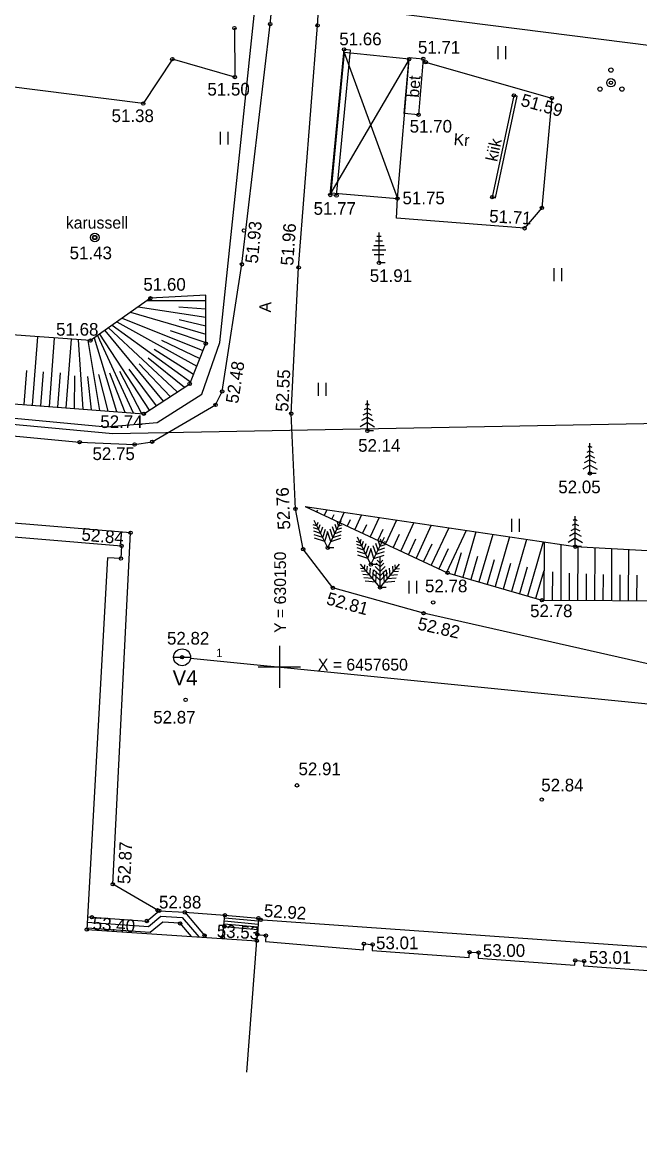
# Model space of a CAD drawing. Extents: x 629301 to 630626, y 6457560 to 6457990.
# Drawn here: x 630134.8 to 630171.4, y 6457622.4 to 6457688.2 of the extents above; entities that cross this region are included whole.
import ezdxf

# ---------------------------------------------------------------- set-up
doc = ezdxf.new("R2010")
doc.units = 0
for name, color, linetype in [('8_GKAEV', 7, 'Continuous'), ('AED', 7, 'Continuous'), ('HALJASTUS', 7, 'Continuous'), ('HOONE', 7, 'Continuous'), ('HOONEDET', 7, 'Continuous'), ('KAEVU_NR', 7, 'Continuous'), ('KORGUS', 7, 'Continuous'), ('MOOTMPUNKT', 7, 'Continuous'), ('POST', 7, 'Continuous'), ('PUU', 7, 'Continuous'), ('RAJATIS', 7, 'Continuous'), ('RELJEEF', 7, 'Continuous'), ('SITRASS', 7, 'Continuous'), ('SKTRASS', 7, 'Continuous'), ('TEE', 7, 'Continuous'), ('TORU_NR', 7, 'Continuous'), ('VKAEV', 7, 'Continuous'), ('VORK', 7, 'Continuous'), ('VTRASS', 7, 'Continuous')]:
    doc.layers.add(name, color=color, linetype=linetype)

# ---------------------------------------------------------------- blocks, each defined once
blk = doc.blocks.new('RING02')
at = {"layer": 'KORGUS'}
blk.add_circle((0, 0), 0.2, dxfattribs=at)
blk = doc.blocks.new('MAND3')
at = {"layer": 'SKTRASS'}
for p, q in [((0, 0), (-2.3, 2.77)), ((-1.84, 2.21), (-1.8, 2.67)), ((0, 2.43), (-0.45, 2.88)), ((0, 2.88), (-0.33, 3.21)), ((0, 0), (0, 3.6)), ((0, 2.88), (0.33, 3.21)), ((0, 2.43), (0.45, 2.88)), ((0, 0), (2.3, 2.77)), ((1.84, 2.21), (1.8, 2.67)), ((-1.84, 2.21), (-2.3, 2.25)), ((-1.56, 1.87), (-2.19, 1.92)), ((-1.21, 1.45), (-2.05, 1.53)), ((-1.56, 1.87), (-1.5, 2.5)), ((-1.21, 1.45), (-1.13, 2.29)), ((0, 0.81), (-0.89, 1.7)), ((-0.86, 1.04), (-0.77, 2.08)), ((0, 1.35), (-0.74, 2.09)), ((0, 1.89), (-0.59, 2.48)), ((-0.52, 0.62), (-0.41, 1.87)), ((0, 1.89), (0.59, 2.48)), ((0, 1.35), (0.74, 2.09)), ((0, 0.81), (0.89, 1.7)), ((0.52, 0.62), (0.41, 1.87)), ((0.86, 1.04), (0.77, 2.08)), ((1.21, 1.45), (1.13, 2.29)), ((1.21, 1.45), (2.05, 1.53)), ((1.56, 1.87), (1.5, 2.5)), ((1.56, 1.87), (2.19, 1.92)), ((1.84, 2.21), (2.3, 2.25)), ((-0.86, 1.04), (-1.91, 1.13)), ((-0.52, 0.62), (-1.77, 0.74)), ((0.72, 0), (0, 0)), ((0.52, 0.62), (1.77, 0.74)), ((0.86, 1.04), (1.91, 1.13))]:
    blk.add_line(p, q, dxfattribs=at)
blk = doc.blocks.new('MAND2')
at = {"layer": 'SKTRASS'}
for p, q in [((-1.29, 2.58), (-1.73, 2.72)), ((0, 0), (-1.61, 3.22)), ((-1.29, 2.58), (-1.14, 3.01)), ((-1.09, 2.17), (-0.89, 2.77)), ((0, 0), (1.61, 3.22)), ((1.09, 2.17), (0.89, 2.77)), ((1.29, 2.58), (1.14, 3.01)), ((1.29, 2.58), (1.73, 2.72)), ((-1.09, 2.17), (-1.69, 2.37)), ((-0.85, 1.69), (-1.64, 1.96)), ((-0.6, 1.21), (-1.6, 1.54)), ((-0.85, 1.69), (-0.58, 2.49)), ((-0.6, 1.21), (-0.27, 2.2)), ((-0.36, 0.72), (0.03, 1.91)), ((0.36, 0.72), (-0.03, 1.91)), ((0.6, 1.21), (0.27, 2.2)), ((0.85, 1.69), (0.58, 2.49)), ((0.6, 1.21), (1.6, 1.54)), ((0.85, 1.69), (1.64, 1.96)), ((1.09, 2.17), (1.69, 2.37)), ((-0.36, 0.72), (-1.55, 1.12)), ((0.72, 0), (0, 0)), ((0.36, 0.72), (1.55, 1.12))]:
    blk.add_line(p, q, dxfattribs=at)
blk = doc.blocks.new('KUUSK1')
at = {"layer": 'SKTRASS'}
for p, q in [((0, 2.7), (-0.38, 2.49)), ((0, 3.24), (-0.23, 3.11)), ((0, 0), (0, 3.6)), ((0, 3.24), (0.23, 3.11)), ((0, 2.7), (0.38, 2.49)), ((0, 1.62), (-0.69, 1.24)), ((0, 2.16), (-0.54, 1.86)), ((0, 2.16), (0.54, 1.86)), ((0, 1.62), (0.69, 1.24)), ((0, 0.99), (-0.86, 0.51)), ((0, 0.99), (0.86, 0.51)), ((0.72, 0), (0, 0))]:
    blk.add_line(p, q, dxfattribs=at)
blk = doc.blocks.new('PQQSAS')
at = {"layer": 'SKTRASS'}
for centre, radius in [((0, 1.5), 0.25), ((0, 0), 0.5), ((-1.3, -0.75), 0.25), ((1.3, -0.75), 0.25)]:
    blk.add_circle(centre, radius, dxfattribs=at)
blk = doc.blocks.new('OKASP1')
at = {"layer": 'SKTRASS'}
for p, q in [((-0.25, 3.15), (0.25, 3.15)), ((0, 0), (0, 3.6)), ((-0.81, 1.53), (0.81, 1.53)), ((-0.62, 2.07), (0.62, 2.07)), ((-0.43, 2.61), (0.43, 2.61)), ((-0.59, 0.99), (0.59, 0.99)), ((0.72, 0), (0, 0))]:
    blk.add_line(p, q, dxfattribs=at)
blk = doc.blocks.new('MEPOST')
at = {"layer": 'POST'}
for radius in [0.5, 0.254]:
    blk.add_circle((0, 0), radius, dxfattribs=at)
blk = doc.blocks.new('HEIN')
at = {"layer": '8_GKAEV'}
for p, q in [((-0.46, 0.76), (-0.46, -0.76)), ((0.46, 0.76), (0.46, -0.76))]:
    blk.add_line(p, q, dxfattribs=at)
blk = doc.blocks.new('VEKAEV')
at = {"layer": 'VKAEV'}
blk.add_line((-1, 0), (1, 0), dxfattribs=at)
blk.add_circle((0, 0), 1, dxfattribs=at)
blk = doc.blocks.new('VKORIS')
at = {"layer": 'TEE'}
for p, q in [((0, 2.5), (0, -2.5)), ((-2.5, 0), (2.5, 0))]:
    blk.add_line(p, q, dxfattribs=at)

msp = doc.modelspace()

# ---------------------------------------------------------------- linework, layer by layer
at = {"layer": 'AED'}
for points in [[(630153.385, 6457677.913), (630153.016, 6457677.951), (630153.835, 6457686.574)], [(630153.385, 6457677.913), (630154.205, 6457686.536)], [(630154.205, 6457686.536), (630153.835, 6457686.574)]]:
    msp.add_lwpolyline(points, dxfattribs=at)
at = {"layer": 'HALJASTUS'}
for points in [[(630205.468, 6457684.456), (630173.757, 6457686.564), (630154.396, 6457689.02), (630154.931, 6457697.627)], [(630147.333, 6457687.839), (630147.362, 6457684.935), (630143.656, 6457686.004), (630141.932, 6457683.364), (630125.797, 6457685.405), (630124.234, 6457678.603)]]:
    msp.add_lwpolyline(points, dxfattribs=at)
at = {"layer": 'HOONE'}
for points in [[(630156.992, 6457677.738), (630157.683, 6457685.999), (630153.831, 6457686.395), (630153.056, 6457678.082), (630156.992, 6457677.738)], [(630121.265, 6457658.785), (630140.648, 6457657.161), (630140.61, 6457656.415), (630139.822, 6457656.455), (630138.589, 6457634.43), (630148.657, 6457633.768), (630148.697, 6457634.141), (630149.204, 6457634.072), (630149.179, 6457633.725), (630154.978, 6457633.239), (630155.005, 6457633.588), (630155.523, 6457633.545), (630155.494, 6457633.197), (630161.255, 6457632.779), (630161.273, 6457633.087), (630161.802, 6457633.062), (630161.786, 6457632.732), (630167.507, 6457632.324), (630167.529, 6457632.604), (630168.052, 6457632.565), (630168.03, 6457632.285), (630173.753, 6457631.869)], [(630138.63, 6457635.177), (630142.14, 6457634.937), (630142.881, 6457635.542), (630144.396, 6457635.452), (630145.656, 6457633.965)], [(630138.595, 6457634.536), (630142.349, 6457634.28), (630143.093, 6457634.886), (630144.084, 6457634.828), (630144.766, 6457634.024)], [(630138.613, 6457634.868), (630142.241, 6457634.619), (630142.983, 6457635.225), (630144.245, 6457635.151), (630145.226, 6457633.993)], [(630146.628, 6457633.901), (630146.773, 6457635.276), (630148.752, 6457635.11), (630148.697, 6457634.141)], [(630148.076, 6457625.991), (630148.657, 6457633.768)]]:
    msp.add_lwpolyline(points, dxfattribs=at)
at = {"layer": 'HOONEDET'}
for p, q in [((630153.831, 6457686.395), (630156.992, 6457677.738)), ((630157.683, 6457685.999), (630153.056, 6457678.082)), ((630146.72, 6457634.775), (630148.723, 6457634.593)), ((630146.738, 6457634.94), (630148.732, 6457634.759)), ((630146.758, 6457635.129), (630148.743, 6457634.949)), ((630146.703, 6457634.611), (630148.713, 6457634.429))]:
    msp.add_line(p, q, dxfattribs=at)
msp.add_lwpolyline([(630142.779, 6457635.574), (630140.123, 6457637.113), (630141.178, 6457657.942), (630130.893, 6457658.787)], dxfattribs=at)
at = {"layer": 'RAJATIS'}
for points in [[(630157.683, 6457686.099), (630158.524, 6457686.017), (630158.248, 6457682.704), (630157.387, 6457682.773), (630157.683, 6457686.099)], [(630162.613, 6457677.827), (630162.809, 6457677.785), (630164.095, 6457683.808), (630163.9, 6457683.85), (630162.613, 6457677.827)]]:
    msp.add_lwpolyline(points, dxfattribs=at)
at = {"layer": 'RELJEEF'}
for p, q in [((630142.171, 6457671.705), (630145.635, 6457671.705)), ((630141.183, 6457671.008), (630145.635, 6457669.705)), ((630141.622, 6457671.317), (630145.635, 6457670.705)), ((630144.043, 6457671.333), (630145.635, 6457671.205)), ((630140.361, 6457670.427), (630145.1, 6457667.808)), ((630140.678, 6457670.651), (630145.471, 6457668.736)), ((630144.06, 6457670.565), (630145.635, 6457670.205)), ((630139.218, 6457669.62), (630141.335, 6457665.038)), ((630139.341, 6457669.707), (630142.273, 6457665.196)), ((630139.646, 6457669.922), (630143.111, 6457665.741)), ((630139.874, 6457670.083), (630143.95, 6457666.286)), ((630140.088, 6457670.235), (630144.729, 6457666.879)), ((630143.531, 6457669.921), (630145.635, 6457669.205)), ((630135.66, 6457669.549), (630135.352, 6457665.491)), ((630136.657, 6457669.477), (630136.35, 6457665.416)), ((630137.654, 6457669.406), (630137.347, 6457665.34)), ((630138.078, 6457669.376), (630138.344, 6457665.265)), ((630138.641, 6457669.335), (630139.341, 6457665.189)), ((630139.028, 6457669.486), (630140.338, 6457665.114)), ((630143.019, 6457669.357), (630145.286, 6457668.272)), ((630142.217, 6457668.298), (630144.369, 6457666.558)), ((630142.587, 6457668.819), (630144.915, 6457667.343)), ((630141.079, 6457667.628), (630142.692, 6457665.468)), ((630141.696, 6457667.945), (630143.531, 6457666.013)), ((630135.007, 6457667.557), (630134.854, 6457665.529)), ((630136.005, 6457667.483), (630135.851, 6457665.453)), ((630137.002, 6457667.41), (630136.848, 6457665.378)), ((630137.85, 6457667.24), (630137.845, 6457665.302)), ((630138.627, 6457667.196), (630138.843, 6457665.227)), ((630139.288, 6457667.319), (630139.84, 6457665.152)), ((630139.932, 6457667.416), (630140.837, 6457665.076)), ((630140.523, 6457667.504), (630141.834, 6457665.001)), ((630151.779, 6457659.457), (630151.748, 6457659.39)), ((630152.248, 6457659.28), (630152.201, 6457659.179)), ((630152.811, 6457659.304), (630152.655, 6457658.968)), ((630153.842, 6457659.151), (630153.561, 6457658.547)), ((630153.217, 6457658.993), (630153.108, 6457658.758)), ((630154.186, 6457658.705), (630154.015, 6457658.336)), ((630154.874, 6457658.997), (630154.468, 6457658.125)), ((630155.156, 6457658.417), (630154.921, 6457657.914)), ((630155.905, 6457658.844), (630155.375, 6457657.703)), ((630156.937, 6457658.691), (630156.281, 6457657.281)), ((630157.969, 6457658.538), (630157.188, 6457656.86)), ((630156.125, 6457658.13), (630155.828, 6457657.492)), ((630157.094, 6457657.842), (630156.735, 6457657.07)), ((630159, 6457658.384), (630158.095, 6457656.438)), ((630160.032, 6457658.231), (630159.001, 6457656.016)), ((630161.063, 6457658.078), (630159.908, 6457655.594)), ((630161.647, 6457657.991), (630160.865, 6457655.306)), ((630162.645, 6457657.843), (630161.825, 6457655.026)), ((630158.063, 6457657.555), (630157.641, 6457656.649)), ((630159.032, 6457657.267), (630158.548, 6457656.227)), ((630163.644, 6457657.694), (630162.785, 6457654.746)), ((630164.642, 6457657.546), (630163.745, 6457654.467)), ((630165.64, 6457657.398), (630164.705, 6457654.187)), ((630165.685, 6457657.391), (630165.67, 6457653.939)), ((630166.684, 6457657.242), (630166.67, 6457653.934)), ((630167.684, 6457657.108), (630167.67, 6457653.93)), ((630160.001, 6457656.98), (630159.455, 6457655.805)), ((630160.766, 6457656.755), (630160.385, 6457655.445)), ((630161.746, 6457656.541), (630161.345, 6457655.166)), ((630168.683, 6457657.055), (630168.67, 6457653.926)), ((630169.683, 6457657.001), (630169.67, 6457653.921)), ((630170.683, 6457656.948), (630170.67, 6457653.917)), ((630162.725, 6457656.327), (630162.305, 6457654.886)), ((630163.704, 6457656.113), (630163.265, 6457654.607)), ((630164.683, 6457655.899), (630164.225, 6457654.327)), ((630165.662, 6457655.685), (630165.185, 6457654.047)), ((630166.177, 6457655.627), (630166.17, 6457653.936)), ((630167.177, 6457655.55), (630167.17, 6457653.932)), ((630168.177, 6457655.505), (630168.17, 6457653.928)), ((630169.177, 6457655.476), (630169.17, 6457653.923)), ((630170.176, 6457655.447), (630170.17, 6457653.919)), ((630171.176, 6457655.418), (630171.17, 6457653.915))]:
    msp.add_line(p, q, dxfattribs=at)
for points in [[(630145.635, 6457672.021), (630142.354, 6457671.834), (630138.798, 6457669.324), (630123.14, 6457670.447), (630118.841, 6457668.175), (630115.139, 6457665.023), (630111.957, 6457655.937), (630112.607, 6457646.753), (630111.608, 6457641.994), (630110.231, 6457632.679), (630109.42, 6457623.822)], [(630112.119, 6457623.313), (630112.568, 6457632.431), (630115.408, 6457645.825), (630117.381, 6457658.631), (630118.261, 6457663.009), (630119.46, 6457664.348), (630122.486, 6457665.674), (630127.543, 6457666.082), (630141.959, 6457664.991), (630144.683, 6457666.762), (630145.635, 6457669.147), (630145.635, 6457672.021)], [(630151.521, 6457659.496), (630167.532, 6457657.116), (630175.031, 6457656.715), (630193.197, 6457661.129), (630206.426, 6457662.462), (630215.943, 6457661.277)], [(630151.521, 6457659.496), (630159.967, 6457655.567), (630165.557, 6457653.939), (630173.909, 6457653.903), (630182.435, 6457655.072), (630193.377, 6457656.24), (630208.248, 6457658.468), (630215.255, 6457658.959)]]:
    msp.add_lwpolyline(points, dxfattribs=at)
at = {"layer": 'SITRASS'}
for points in [[(630118.019, 6457647.276), (630116.126, 6457647.359), (630118.239, 6457661.731), (630118.977, 6457663.34), (630121.895, 6457665.017), (630126.356, 6457665.453), (630131.554, 6457664.984), (630139.738, 6457664.212), (630142.756, 6457664.481), (630145.406, 6457666.158), (630146.479, 6457669.21), (630149.129, 6457694.632), (630150.873, 6457711), (630152.08, 6457727.903), (630152.483, 6457735.684)], [(630118.03, 6457647.336), (630116.411, 6457647.602), (630118.508, 6457661.638), (630119.346, 6457663.299), (630122.046, 6457664.657), (630126.305, 6457665.11), (630140.124, 6457663.818), (630181.041, 6457664.59), (630205.499, 6457664.567), (630210.218, 6457665.273), (630212.274, 6457666.97), (630213.239, 6457679.213), (630217.8, 6457729.186)]]:
    msp.add_lwpolyline(points, dxfattribs=at)
at = {"layer": 'TEE'}
for p, q in [((630144.396, 6457635.452), (630146.773, 6457635.276)), ((630180.01, 6457632.8), (630148.746, 6457635.009))]:
    msp.add_line(p, q, dxfattribs=at)
for points in [[(630114.022, 6457622.448), (630114.755, 6457630.186), (630115.815, 6457638.112), (630116.78, 6457647.925), (630118.195, 6457658.88), (630119.021, 6457662.186), (630119.713, 6457663.54), (630123.572, 6457664.692), (630138.164, 6457663.3), (630141.418, 6457663.169), (630142.456, 6457663.331), (630146.221, 6457665.517), (630146.608, 6457666.317), (630147.776, 6457673.843), (630149.454, 6457688.077), (630151.578, 6457708.7), (630153.152, 6457728.695)], [(630153.17, 6457654.674), (630151.408, 6457656.965), (630150.947, 6457659.351), (630150.705, 6457664.996), (630151.141, 6457673.66), (630152.262, 6457687.997), (630153.559, 6457708.315), (630153.953, 6457712.276), (630154.634, 6457713.03), (630155.717, 6457726.415), (630155.291, 6457728.509)], [(630158.511, 6457685.861), (630166.152, 6457683.691), (630165.557, 6457677.182), (630164.531, 6457675.976), (630156.937, 6457676.578), (630156.992, 6457677.738)], [(630214.895, 6457655.774), (630209.865, 6457642.68), (630209.083, 6457641.789), (630208.409, 6457641.629), (630206.759, 6457642.035), (630189.574, 6457646.047), (630174.193, 6457649.632), (630158.543, 6457653.173), (630153.17, 6457654.674)]]:
    msp.add_lwpolyline(points, dxfattribs=at)
at = {"layer": 'VTRASS'}
msp.add_line((630144.731, 6457650.511), (630208.433, 6457644.158), dxfattribs=at)

# ---------------------------------------------------------------- block references
at = {"layer": 'HALJASTUS', "xscale": 0.5, "yscale": 0.5}
for p in [(630163.177, 6457686.386), (630146.714, 6457681.32), (630166.487, 6457673.234), (630152.53, 6457666.434), (630163.982, 6457658.382), (630157.898, 6457654.714)]:
    msp.add_blockref('HEIN', p, dxfattribs=at)
at = {"layer": 'KORGUS', "xscale": 0.5, "yscale": 0.5}
for p in [(630149.454, 6457688.077), (630152.262, 6457687.997), (630147.333, 6457687.839), (630153.835, 6457686.574), (630158.524, 6457686.017), (630147.362, 6457684.935), (630141.932, 6457683.364), (630166.152, 6457683.691), (630158.248, 6457682.704), (630153.016, 6457677.951), (630156.992, 6457677.738), (630139.06, 6457675.433), (630164.531, 6457675.976), (630147.776, 6457673.843), (630151.141, 6457673.66), (630155.903, 6457673.932), (630142.354, 6457671.834), (630138.798, 6457669.324), (630146.608, 6457666.317), (630141.959, 6457664.991), (630150.705, 6457664.996), (630155.214, 6457663.97), (630141.418, 6457663.169), (630168.404, 6457661.453), (630150.947, 6457659.351), (630140.648, 6457657.161), (630159.967, 6457655.567), (630153.17, 6457654.674), (630165.557, 6457653.939), (630158.543, 6457653.173), (630144.233, 6457650.561), (630144.438, 6457648.041), (630151.044, 6457642.975), (630165.543, 6457642.133), (630140.123, 6457637.113), (630142.881, 6457635.542), (630148.895, 6457634.998), (630138.589, 6457634.43), (630148.657, 6457633.768), (630155.523, 6457633.545), (630161.802, 6457633.062), (630168.052, 6457632.565)]:
    msp.add_blockref('RING02', p, dxfattribs=at)
at = {"layer": 'MOOTMPUNKT', "xscale": 0.5, "yscale": 0.5}
for p in [(630143.656, 6457686.004), (630157.683, 6457685.999), (630158.676, 6457685.814), (630169.646, 6457684.6), (630163.9, 6457683.85), (630153.385, 6457677.913), (630162.613, 6457677.827), (630165.557, 6457677.182), (630147.902, 6457675.846), (630145.635, 6457669.147), (630144.683, 6457666.762), (630146.221, 6457665.517), (630138.164, 6457663.3), (630142.456, 6457663.331), (630141.178, 6457657.942), (630152.864, 6457657.053), (630167.532, 6457657.116), (630140.61, 6457656.415), (630151.408, 6457656.965), (630155.425, 6457656.059), (630155.965, 6457654.703), (630159.111, 6457653.81), (630142.779, 6457635.574), (630144.396, 6457635.452), (630138.893, 6457635.159), (630142.14, 6457634.937), (630144.114, 6457634.792), (630146.773, 6457635.276), (630148.752, 6457635.11), (630145.569, 6457634.069), (630146.738, 6457634.608), (630148.697, 6457634.141), (630149.204, 6457634.072), (630146.637, 6457633.983), (630155.005, 6457633.588), (630161.273, 6457633.087), (630167.529, 6457632.604)]:
    msp.add_blockref('RING02', p, dxfattribs=at)
at = {"layer": 'PUU', "xscale": 0.5, "yscale": 0.5}
for name, p in [('PQQSAS', (630169.646, 6457684.6)), ('OKASP1', (630155.903, 6457673.932)), ('KUUSK1', (630155.214, 6457663.97)), ('KUUSK1', (630168.404, 6457661.453)), ('MAND2', (630152.864, 6457657.053)), ('KUUSK1', (630167.532, 6457657.116)), ('MAND2', (630155.425, 6457656.059)), ('MAND3', (630155.965, 6457654.703))]:
    msp.add_blockref(name, p, dxfattribs=at)
at = {"layer": 'RAJATIS', "xscale": 0.5, "yscale": 0.5}
msp.add_blockref('MEPOST', (630139.06, 6457675.433), dxfattribs=at)
at = {"layer": 'VKAEV', "xscale": 0.5, "yscale": 0.5}
msp.add_blockref('VEKAEV', (630144.233, 6457650.561), dxfattribs=at)
at = {"layer": 'VORK', "xscale": 0.5, "yscale": 0.5}
msp.add_blockref('VKORIS', (630150, 6457650), dxfattribs=at)

# ---------------------------------------------------------------- texts
at = {"layer": 'KAEVU_NR'}
msp.add_text('V4', height=0.9, dxfattribs=at).set_placement((630143.672, 6457648.897))
at = {"layer": 'KORGUS'}
for s, p in [('51.66', (630153.547, 6457686.82)), ('51.71', (630158.208, 6457686.328)), ('51.50', (630145.734, 6457683.842)), ('51.38', (630140.052, 6457682.271)), ('51.70', (630157.72, 6457681.646)), ('51.75', (630157.293, 6457677.403)), ('51.77', (630152.025, 6457676.778)), ('51.43', (630137.568, 6457674.145)), ('51.91', (630155.355, 6457672.797)), ('51.60', (630141.941, 6457672.28)), ('51.68', (630136.767, 6457669.616)), ('52.74', (630139.388, 6457664.146)), ('52.14', (630154.667, 6457662.739)), ('52.75', (630138.924, 6457662.247)), ('52.05', (630166.526, 6457660.28)), ('52.78', (630158.629, 6457654.413)), ('52.78', (630164.856, 6457652.939)), ('52.82', (630143.339, 6457651.315)), ('52.87', (630142.522, 6457646.637)), ('52.91', (630151.132, 6457643.575)), ('52.84', (630165.516, 6457642.617)), ('52.88', (630142.863, 6457635.679)), ('53.01', (630155.727, 6457633.268)), ('53.00', (630162.055, 6457632.814)), ('53.01', (630168.343, 6457632.403))]:
    msp.add_text(s, height=0.75, dxfattribs=at).set_placement(p)
for s, rotation, p in [('51.59', 344.14697, (630164.25, 6457683.25)), ('51.71', 357.05175, (630162.417, 6457676.329)), ('51.93', 84.41276, (630148.717, 6457673.867)), ('51.96', 86.01568, (630150.818, 6457673.746)), ('52.48', 81.17594, (630147.552, 6457665.561)), ('52.55', 87.11975, (630150.521, 6457665.094)), ('52.76', 92.45075, (630150.652, 6457658.141)), ('52.84', 354.7376, (630138.248, 6457657.484)), ('52.81', 344.39431, (630152.728, 6457653.718)), ('52.82', 347.24907, (630158.142, 6457652.214)), ('52.87', 87.10149, (630141.154, 6457637.115)), ('52.92', 355.9596, (630149.061, 6457635.19)), ('53.40', 356.23714, (630138.917, 6457634.425)), ('53.53', 356.74498, (630146.273, 6457633.986))]:
    msp.add_text(s, height=0.75, rotation=rotation, dxfattribs=at).set_placement(p)
at = {"layer": 'RAJATIS'}
for s, rotation, p in [('bet', 85.42603, (630158.267, 6457683.701)), ('kiik', 77.94176, (630162.899, 6457679.891))]:
    msp.add_text(s, height=0.7, rotation=rotation, dxfattribs=at).set_placement(p)
msp.add_text('karussell', height=0.7, dxfattribs=at).set_placement((630137.342, 6457675.96))
at = {"layer": 'TEE'}
for s, rotation, p in [('Kr', 355.4617, (630160.304, 6457680.912)), ('A', 87.73334, (630149.491, 6457670.985))]:
    msp.add_text(s, height=0.7, rotation=rotation, dxfattribs=at).set_placement(p)
at = {"layer": 'TORU_NR'}
msp.add_text('1', height=0.5, dxfattribs=at).set_placement((630146.257, 6457650.573))
at = {"layer": 'VORK'}
msp.add_text(' Y = 630150', height=0.7, rotation=90, dxfattribs=at).set_placement((630150.392, 6457651.745))
msp.add_text(' X = 6457650', height=0.7, dxfattribs=at).set_placement((630152.017, 6457649.775))

doc.saveas('drawing.dxf')
